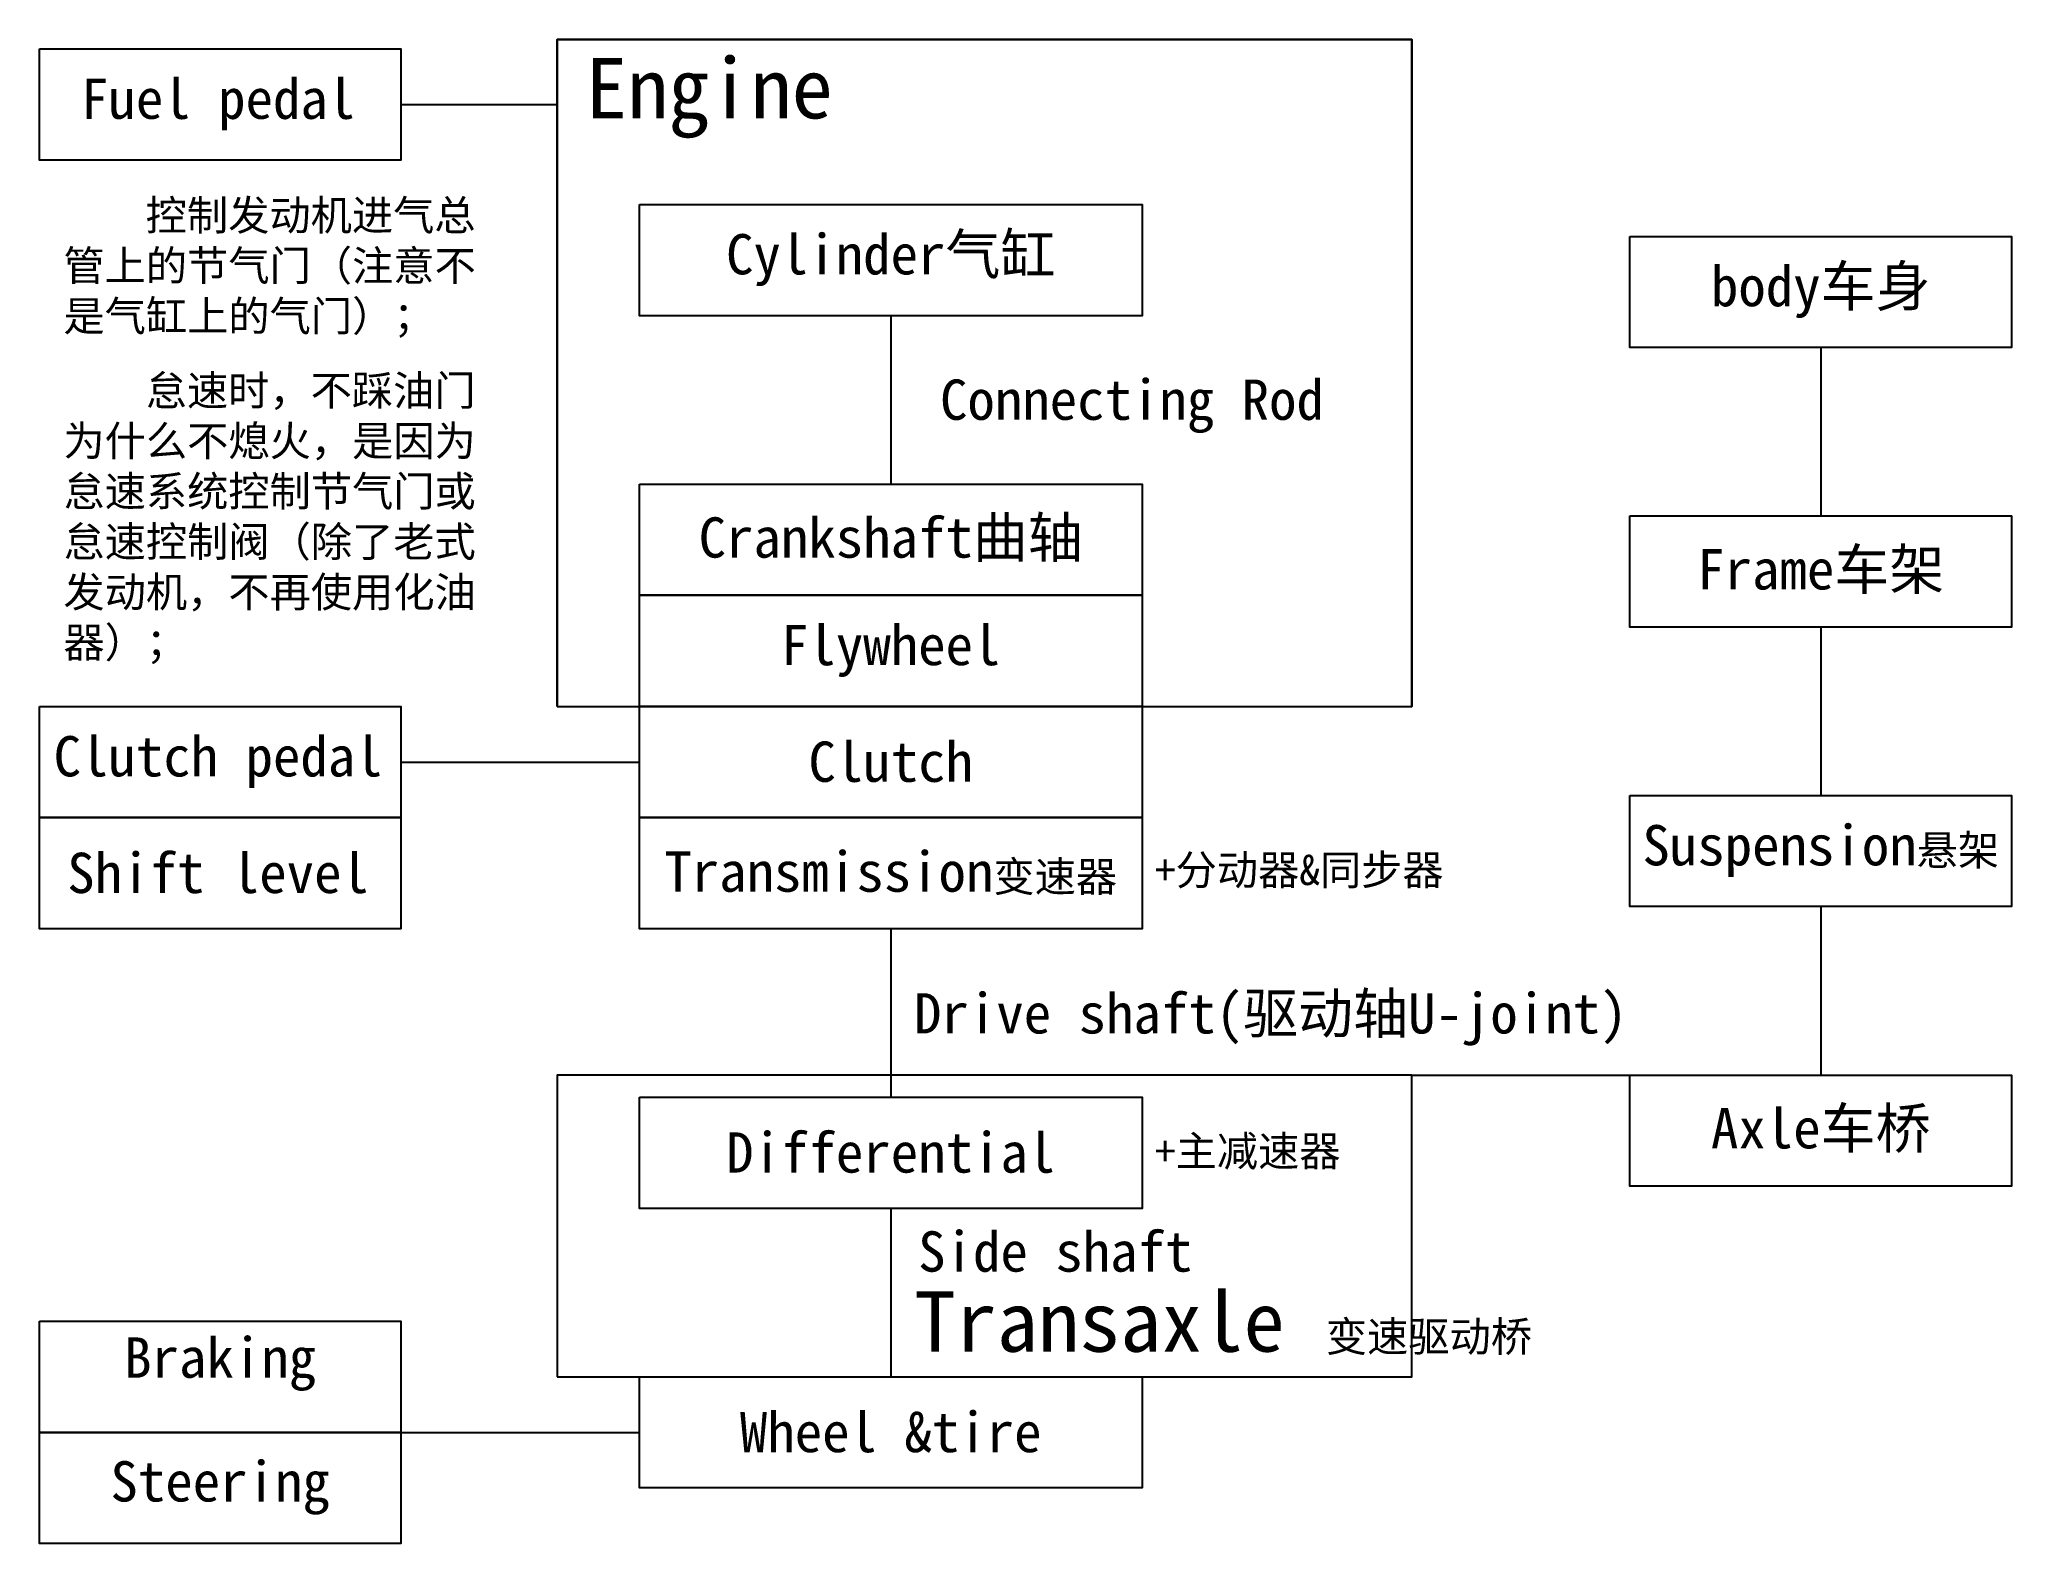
# Model space of a CAD drawing. Header units: millimetres. Extents: x 634 to 830, y 313 to 462.
import ezdxf

# ---------------------------------------------------------------- set-up
doc = ezdxf.new("R2010")
doc.units = ezdxf.units.MM
doc.layers.get('0').update_dxf_attribs({"color": 5})
doc.styles.add('a18', font='', dxfattribs={"height": 16})
doc.styles.get('a18').set_extended_font_data('SimSun')

msp = doc.modelspace()

# ---------------------------------------------------------------- linework, layer by layer
for p, q in [((670.33, 455.96), (685.86, 455.96)), ((718.94, 434.99), (718.94, 418.28)), ((811.23, 431.84), (811.23, 415.12)), ((811.23, 404.09), (811.23, 387.37)), ((685.86, 396.2), (770.64, 396.2)), ((670.33, 390.69), (694, 390.69)), ((811.23, 376.34), (811.23, 359.62)), ((718.94, 374.13), (718.94, 357.42)), ((770.64, 359.62), (830.16, 359.62)), ((718.94, 346.38), (718.94, 329.67)), ((670.33, 324.15), (694, 324.15))]:
    msp.add_line(p, q)
msp.add_lwpolyline([(685.86, 396.2), (685.86, 462.42), (770.64, 462.42), (770.64, 396.2), (770.64, 396.2)])
at = {"color": 5}
for points in [[(685.86, 396.2), (770.64, 396.2), (770.64, 462.42), (685.86, 462.42)], [(685.86, 329.67), (770.64, 329.67), (770.64, 359.62), (685.86, 359.62)]]:
    msp.add_lwpolyline(points, close=True, dxfattribs=at)
for points in [[(634.47, 461.48), (670.33, 461.48), (670.33, 450.44), (634.47, 450.44)], [(694, 446.03), (743.88, 446.03), (743.88, 434.99), (694, 434.99)], [(792.3, 442.87), (830.16, 442.87), (830.16, 431.84), (792.3, 431.84)], [(694, 418.28), (743.88, 418.28), (743.88, 407.24), (694, 407.24)], [(792.3, 415.12), (830.16, 415.12), (830.16, 404.09), (792.3, 404.09)], [(694, 407.24), (743.88, 407.24), (743.88, 396.2), (694, 396.2)], [(634.47, 396.2), (670.33, 396.2), (670.33, 385.17), (634.47, 385.17)], [(694, 396.2), (743.88, 396.2), (743.88, 385.17), (694, 385.17)], [(792.3, 387.37), (830.16, 387.37), (830.16, 376.34), (792.3, 376.34)], [(634.47, 385.17), (670.33, 385.17), (670.33, 374.13), (634.47, 374.13)], [(694, 385.17), (743.88, 385.17), (743.88, 374.13), (694, 374.13)], [(792.3, 359.62), (830.16, 359.62), (830.16, 348.59), (792.3, 348.59)], [(694, 357.42), (743.88, 357.42), (743.88, 346.38), (694, 346.38)], [(634.47, 335.19), (670.33, 335.19), (670.33, 324.15), (634.47, 324.15)], [(694, 329.67), (743.88, 329.67), (743.88, 318.63), (694, 318.63)], [(634.47, 324.15), (670.33, 324.15), (670.33, 313.11), (634.47, 313.11)]]:
    msp.add_lwpolyline(points, close=True)
msp.add_point((685.86, 432.42))

# ---------------------------------------------------------------- texts
at = {"style": 'a18'}
for s, insert, char_height, width, attachment_point in [('{\\C1;Engine}', (700.95, 456.59), 6, 66.2893, 5), ('Fuel pedal', (652.2, 455.96), 4, 49.8748, 5), ('    控制发动机{\\C7;进气总管上}的节气门（注意不是气缸上的气门）；', (636.85, 446.46), 3, 44.5468, 1), ('Cylinder{\\C253;气缸}', (718.94, 440.51), 4, 49.8748, 5), ('body{\\C253;车身}', (811.23, 437.35), 4, 37.8608, 5), ('    怠速时，不踩油门为什么不熄火，是因为怠速系统控制节气门或怠速控制阀（除了老式发动机，不再使用化油器）；', (636.85, 429.07), 3, 44.5468, 1), ('Connecting Rod', (742.88, 426), 4, 47.472, 5), ('Crankshaft{\\C253;曲轴}', (718.94, 412.76), 4, 49.8748, 5), ('Frame{\\C253;车架}', (811.23, 409.6), 4, 37.8608, 5), ('Flywheel', (718.94, 401.72), 4, 49.8748, 5), ('Clutch pedal', (652.2, 390.69), 4, 49.8748, 5), ('Clutch', (718.94, 390.69), 4, 49.8748, 5), ('Suspension{\\H0.75x;\\C253;悬架}', (811.23, 381.86), 4, 42.8237, 5), ('Shift level', (652.2, 379.65), 4, 49.8748, 5), ('Transmission{\\H0.75x;\\C253;变速器}', (718.94, 379.65), 4, 49.8748, 5), ('+分动器&同步器', (745.17, 379.81), 3, 31.1457, 4), ('Drive shaft(驱动轴U-joint)', (756.65, 365.14), 4, 87.4879, 5), ('Axle{\\C253;车桥}', (811.23, 354.11), 4, 37.8608, 5), ('Differential', (718.94, 351.9), 4, 49.8748, 5), ('+主减速器', (745.17, 351.9), 3, 27.7926, 4), ('Side shaft', (735.27, 342.07), 4, 49.8748, 5), ('{\\C1;Transaxle \\H0.5x;\\C253;变速驱动桥}', (751.94, 334.99), 6, 87.4014, 5), ('Braking', (652.4, 330.92), 4, 35.8585, 5), ('Wheel &tire', (718.94, 324.15), 4, 49.8748, 5), ('Steering', (652.4, 318.63), 4, 35.8585, 5)]:
    msp.add_mtext(s, dxfattribs=dict(at, insert=insert, char_height=char_height, width=width, attachment_point=attachment_point))

doc.saveas('drawing.dxf')
